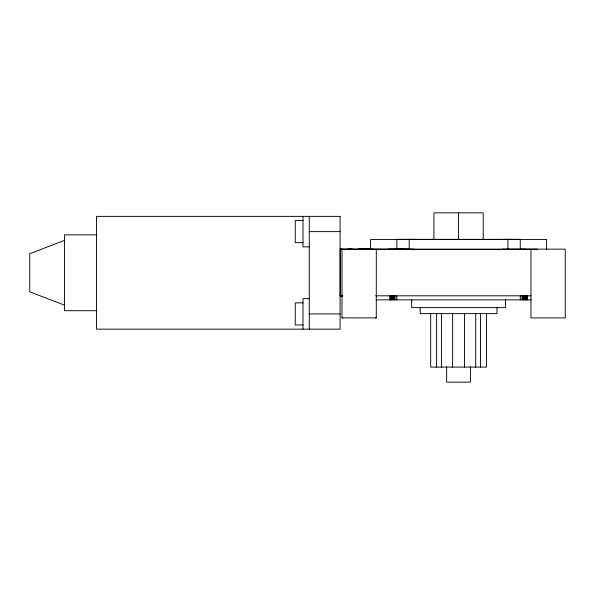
<?xml version="1.0" encoding="UTF-8"?>
<svg xmlns="http://www.w3.org/2000/svg" width="595" height="595" viewBox="0 0 595 595"><rect width="100%" height="100%" fill="white"/><g stroke="black" fill="none" stroke-linecap="round" stroke-linejoin="round"><path stroke-width="0.89" d="M376.3 249.134L376.285 317.916L341.999 317.901L342.013 249.119L340.221 249.141L340.221 295.812L342.72 295.812M530.956 249.141L530.956 317.916L565.25 317.916L565.25 249.141L340.221 249.141L370.611 249.216M502.574 249.164L520.261 249.193L520.261 239.354L396.872 239.368L396.872 249.216L368.402 249.216M64.498 240.387L29.75 253.715L29.75 291.818L64.498 305.153M396.872 239.428L414.559 239.324M365.218 249.216L367.903 249.179L358.74 249.141L373.548 249.216M367.903 249.179L367.502 249.216L370.551 249.193L370.551 239.428L546.582 239.428L546.582 249.193M525.14 249.141L523.719 249.141M522.068 249.141L520.29 249.201L537.426 249.193M387.977 249.141L414.559 249.164M502.574 239.324L520.261 239.428M396.872 249.216L409.219 249.141M340.221 295.812L342.579 295.804L340.087 295.782M359.142 249.149L362.147 249.141M341.999 317.901L342.579 317.901M303.011 220.574L295.239 220.574L295.239 242.671L303.011 242.671M309.259 231.619L340.087 231.619M96.502 234.846L64.498 234.846L64.498 310.694L96.502 310.694M309.259 246.858L303.011 246.858L303.011 216.379M375.638 295.812L530.956 295.812M309.259 298.675L303.011 298.675L303.011 329.161M376.033 299.85L531.067 299.85M303.011 302.87L295.239 302.87L295.239 324.967L303.011 324.967M309.259 313.922L340.087 313.922M352.277 249.119L347.718 249.119M375.698 317.909L376.285 317.916M394.173 249.216L404.258 249.275M527.148 295.812L527.148 299.85M526.917 295.812L526.917 299.85M526.627 295.812L526.627 299.85M526.233 295.812L526.233 299.85M525.735 295.812L525.735 299.85M525.14 295.812L525.14 299.85M524.463 295.812L524.463 299.85M523.719 295.812L523.719 299.85M522.916 295.812L522.916 299.85M522.068 295.812L522.068 299.85M520.29 295.812L520.29 299.85M507.914 239.302L507.914 249.595L409.219 249.595L409.219 239.302M505.43 299.85L505.43 307.622L411.703 307.622L411.703 299.85M496.974 307.622L496.974 313.61L420.159 313.61L420.159 307.622M486.465 313.61L486.465 367.1L430.668 367.1L430.668 313.61M483.222 239.197L483.222 212.846L433.919 212.846L433.919 239.197M480.522 313.61L480.522 367.1M475.703 313.61L475.703 367.1M470.489 366.632L470.489 382.154L446.644 382.154L446.644 366.632M464.509 313.61L464.509 367.1M458.566 212.846L458.566 239.197M452.624 313.61L452.624 367.1M441.43 313.61L441.43 367.1M436.611 313.61L436.611 367.1M396.843 295.812L396.843 299.85M395.065 295.812L395.065 299.85M394.217 295.812L394.217 299.85M393.414 295.812L393.414 299.85M392.67 295.812L392.67 299.85M391.993 295.812L391.993 299.85M391.398 295.812L391.398 299.85M390.9 295.812L390.9 299.85M390.506 295.812L390.506 299.85M390.216 295.812L390.216 299.85M389.985 295.812L389.985 299.85M309.259 216.379L309.259 329.161M340.087 216.379L96.502 216.379L96.502 329.161L340.087 329.161L340.087 216.379"/></g></svg>
